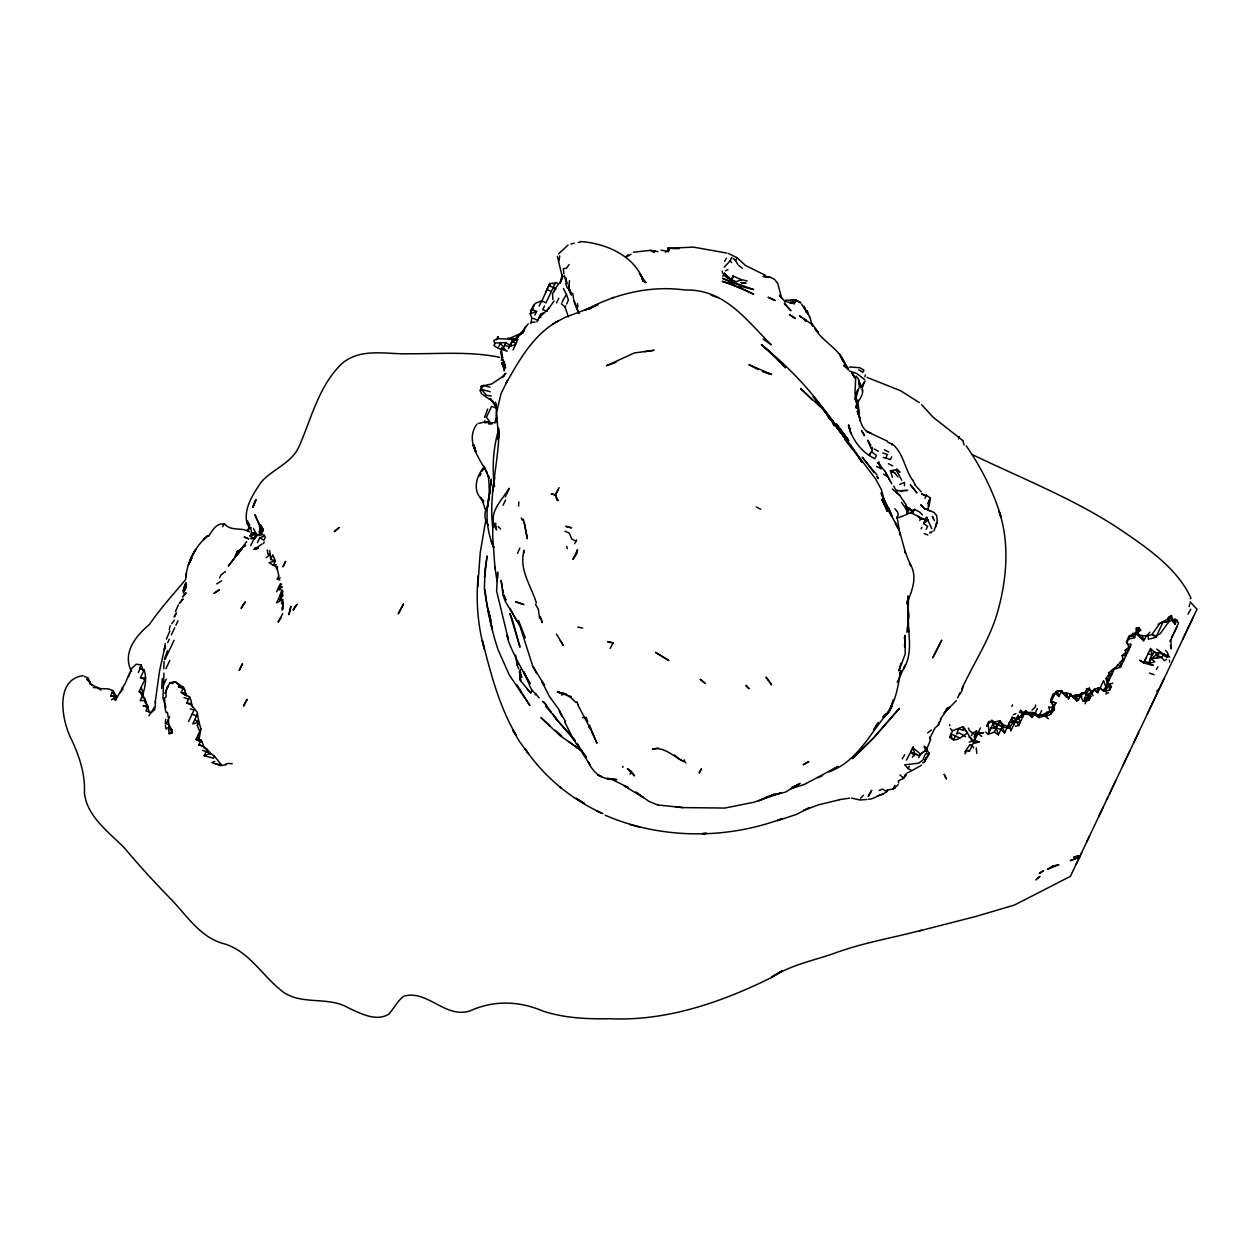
<?xml version="1.0" encoding="UTF-8"?>
<svg xmlns="http://www.w3.org/2000/svg" width="1260" height="1260" viewBox="0 0 1260 1260"><rect width="100%" height="100%" fill="white"/><g stroke="black" fill="none" stroke-linecap="round" stroke-linejoin="round"><path stroke-width="1.5" d="M170.352 726.437L171.864 733.099L169.139 733.714L168.714 729.886L169.958 727.256M520.553 669.58L519.356 672.115L521.735 677.329L519.608 671.58L520.569 680.762L519.971 674.194L520.569 680.762L530.696 692.89L531.956 690.26L529.184 684.92M904.507 646.931L905.105 635.26L905.2 654.05L898.9 670.966L900.869 663.358M491.321 484.816L491.369 479.052L487.62 507.024L488.423 498.598M1122.14 655.547L1126.046 652.444L1125.999 655.609L1122.14 655.547L1123.511 660.87M549.754 283.484L541.296 302.337L541.642 300.809L545.99 302.794L555.062 283.673M855.067 399.861L855.776 393.435M1174.887 624.22L1174.997 619.306L1172.162 620.408L1174.887 624.22L1176.856 620.203L1174.997 619.306L1173.517 622.44L1171.485 615.557L1168.461 617.369L1168.209 622.456L1160.444 633.37L1156.475 636.048L1151.908 634.52L1146.143 636.489L1143.497 641.072M1089.081 698.276L1089.16 694.669L1085.994 698.119L1085.143 697.111L1084.293 698.906M165.895 707.726L162.949 697.788L163.973 673.155M253.543 528.523L256.19 534.13L254.158 538.414L250.031 535.941L251.591 532.649L250.74 527.483L249.275 527.467L246.881 523.183C243.558 508.142 253.181 494.046 261.214 482.092C272.774 468.83 291.58 463.507 299.14 446.292C311.63 417.989 318.953 385.072 342.484 363.085C361.841 347.209 387.97 354.769 410.697 353.761C440.417 353.855 470.327 351.304 499.716 357.305M907.83 604.532L907.846 597.382M163.706 668.713L164.131 661.279M155.468 701.804L155.09 707.852M282.429 596.405L282.476 590.452L282.067 593.177L282.649 591.554L279.736 596.279L282.429 596.405L282.697 594.641L279.704 600.059L282.649 599.555L281.437 603.855M1132.929 633.276L1132.819 635.749L1134.472 637.749L1128.55 639.072L1128.928 636.332L1137.402 631.559L1139.985 637.276L1142.489 639.702L1144.489 638.962M283.154 605.902L283.295 602.91M495.826 523.278L495.637 527.058L494.676 524.05L496.66 529.909C486.25 513.923 501.622 500.929 509.229 488.219L506.803 494.156M504.567 362.014L504.599 365.683M516.994 664.445L515.529 655.011M907.814 625.433L908.523 597.398M974.169 743.353L974.295 741.211L974.169 743.353L979.13 741.888L974.563 740.36M1176.887 627.055L1170.808 639.765L1171.28 648.853L1170.335 645.529M857.808 399.94L857.383 404.696M519.971 674.194L519.75 677.596L520.711 672.399M161.642 688.495L162.32 678.557M498.661 437.755L498.503 427.99L498.188 439.504L498.928 430.133C498.865 462.766 488.486 494.739 492.755 527.404L493.022 519.908L492.676 536.366L495.022 568.465M518.569 506.079L518.868 501.937M909.61 508.174L913.091 512.048L906.98 513.938L906.034 504.74L899.813 495.526L892.316 488.943M1035.578 705.065L1035.436 706.907L1032.019 710.231M528.838 683.156L523.782 671.69L526.885 678.746L524.176 673.407C542.477 705.143 506.646 645.734 507.166 635.197L508.142 638.694L496.598 591.019L497.684 572.135L497.243 577.631M484.753 575.379L484.627 576.985L487.069 555.912L485.005 569.961L484.376 589.286L488.659 614.848L494.235 637.497L497.889 649.262L509.182 674.777L529.877 705.568L522.853 694.307M488.943 500.22L489.652 485.336L489.888 493.936L488.313 475.288L489.053 478.202L483.934 466.31L487.1 472.878C479.493 458.419 464.735 440.591 476.926 424.21M260.71 530.381L260.867 528.554M1034.854 713.759L1029.199 714.514L1025.735 710.624L1024.396 711.979L1024.159 713.963L1029.199 714.514L1031.767 717.365L1032.034 714.326L1030.176 712.451L1026.601 712.53M906.838 632.189L908.98 615.856L907.184 601.036L906.853 603.666C911.704 591.019 918.193 577.08 910.003 563.881L910.697 565.677L904.916 551.234L905.593 553.266L899.829 532.145M949.709 725.713L949.804 724.61M496.393 408.24L496.156 419.092M569.488 280.681L568.811 287.752L570.119 290.887M907.657 627.968L907.798 621.763M165.249 723.87L165.721 719.145M501.181 360.266L502.96 357.305M803.896 308.243L804.101 306.448L806.447 312.338L807.188 310.763M1128.928 636.332L1126.393 641.97L1129.574 648.081L1128.535 644.443L1126.739 642.868L1129.763 636.489L1132.819 635.749L1140.631 630.079L1139.119 627.937L1136.378 628.063L1136.457 633.544L1139.15 636.221M155.122 702.655L159.516 671.17L165.154 645.734M1002.267 726.595L1002.582 724.075L999.983 720.941L997.841 724.784L1002.267 726.595L999.983 720.941M164.257 649.845L165.265 643.561M185.031 584.955L183.96 591.066L186.543 584.703L184.054 590.373M661.027 250.205L665.926 251.008M487.809 503.591L487.951 502.551C485.667 517.403 487.604 533.342 493.668 547.092L491.321 541.186L493.778 547.769M185.771 577.678C187.268 561.377 195.599 546.163 207.9 535.5M185.582 579.033L186.37 573.174M559.078 260.489L559.723 255.859M1053.36 704.749L1050.462 714.373L1047.217 715.806L1040.351 715.333L1052.021 710.971L1052.698 709.663L1054.116 710.057C1056.494 704.671 1044.855 699.552 1055.911 702.891L1050.462 714.373L1054.116 710.057M928.163 509.229L928.651 501.748M1019.529 717.901L1009.528 722.468L1008.882 727.052L1003.196 724.658L998.361 734.848L994.329 732.17L988.029 734.281L985.73 732.076M492.408 492.046L494.77 477.445M969.145 742.108L974.342 740.817L976.658 730.832L972.625 733.241L971.492 735.635M198.796 740.833L200.907 728.642L199.159 722.862L198.324 723.334M557.408 256.347L562.464 277.688L562.291 274.554L560.07 283.405L562.48 276.538C561.881 283.012 554.935 285.988 553.754 292.194M1142.489 639.702L1142.93 637.056L1139.985 637.276M1169.705 657.137L1168.382 655.641L1158.932 653.216L1151.057 658.665L1154.853 661.831L1149.278 663.453L1149.766 658.744L1154.192 652.05L1150.443 648.38M1002.031 727.099L1002.582 724.075M871.621 448.198L872.314 452.324L872.078 447.253M971.255 741.211L971.57 739.478L967.397 733.099C962.498 736.013 951.457 746.109 951.142 733.966L959.742 738.077M484.612 417.469L487.667 409.027M501.685 347.618L501.023 352.973L501.952 357.651L501.433 351.225L501.763 355.666M167.974 685.991L165.926 691.031L166.131 696.906L164.556 698.056L165.06 708.199L166.241 712.75L167.438 712.372L168.304 717.743M515.529 344.72L510.93 345.98L511.828 341.35L516.222 343.271L513.04 349.981M900.097 673.848L901.026 670.619L900.302 673.501L900.412 672.053C897.97 687.314 895.293 704.781 884.599 716.578L890.442 709.474L893.072 699.93M892.001 705.253L889.513 710.923L892.348 703.521L887.953 713.239L892.19 705.253L890.946 707.805M907.609 628.173L908.554 623.542M184.858 588.042L185.425 585.254L183.109 591.003L185.425 585.254M859.257 386.348L859.068 380.205L856.264 376.126M926.399 749.905L930.542 739.888L930.085 737.777L934.841 728.233L938.417 724.988L939.047 721.996M496.377 407.484L495.322 402.082L496.692 408.681L494.865 403.767L496.267 407.232L490.156 398.459L493.416 401.956L481.651 393.844L480.249 390.742L481.241 386.253L483.478 385.418L490.077 387.245M569.032 285.421L568.811 287.752L571.19 293.249M897.214 518.632L898.207 514.143L897.482 511.906M935.786 526.932L936.81 522.475L933.943 531.011M963.018 686.416L961.978 690.874L959.427 694.622M1189.141 606.564L1189.786 603.808M936.196 525.231L937.251 520.789L936.637 515.545L934.164 512.505L929.754 510.615M169.265 629.465L170.179 625.732M185.645 583.396L184.795 586.861L185.645 583.963M485.73 520.396L480.233 552.541L477.776 586.404L478.217 575.757C475.808 600.311 477.666 625.291 484.36 649.058L482.375 640.6C490.534 672.903 499.055 706.12 516.065 734.974L512.773 730.091L519.262 741.258L528.428 753.59L525.262 749.101C544.477 777.231 571.898 799.738 602.91 813.645M1093.05 695.772L1089.364 688.196L1086.577 688.921L1085.38 692.622L1081.553 693.362L1081.663 698.371L1083.159 701.284L1088.892 700.355L1089.931 696.197L1088.955 693.835M164.43 659.169L167.486 650.711M1085.159 703.82L1085.852 701.206L1083.442 700.686L1090.861 696.229L1088.892 700.355M498.519 429.975C493.227 448.308 491.825 467.775 494.581 486.675M1048.383 718.767L1044.43 715.9L1039.594 714.924L1038.854 717.664L1044.43 715.9L1045.548 713.554L1047.217 715.806M128.599 676.746L131.78 668.351L136.253 664.193L141.199 664.933L142.963 670.099M928.966 506.551L930.431 497.999L926.399 495.322M879.181 790.524L882.598 789.028L886.599 791.768L887.528 789.799L886.599 791.768L882.85 794.162L876.976 796.32M246.881 523.183L247.527 521.01L249.779 525.278M1065.976 692.827L1070.716 693.992L1069.236 697.126L1066.606 697.347L1067.346 694.906L1065.976 692.827L1062.29 693.142M722.846 276.271L724.311 273.2L731.682 279.988L732.973 275.798L731.776 279.799L736.187 281.689L741.526 279.72L747.133 280.948M864.328 381.843L862.045 389.009M254.819 538.555L255.339 536.917M254.898 500.992L252.819 507.497L256.111 499.669L253.402 505.701M859.257 413.422L858.233 404.176M964.971 753.827L966.751 750.897L969.538 750.928L971.933 745.904L971.255 745.022L969.728 744.928L964.798 751.858M922.698 762.82L924.556 761.796L925.99 757.528M263.56 543.596L264.127 541.973M1079.395 857.399L1079.757 856.611M166.383 639.135L169.927 630.929M1149.278 663.453L1151.057 658.665L1161.657 657.531L1163.736 654.271L1156.806 649.12M1151.057 658.665L1148.458 664.146L1153.262 665.201L1143.686 663.028L1139.701 660.24L1143.938 662.492L1146.096 657.941M525.168 327.978L528.239 323.741M864.832 376.645L865.447 375.023M138.38 672.635L139.97 668.446L144.144 669.91C147.373 680.053 144.506 691.378 140.175 700.654L145.561 700.466L149.153 711.884M517.718 339.302L516.222 343.271L511.922 341.161L517.718 339.302L514.301 339.57M1163.736 654.271C1168.839 660.933 1169.721 653.656 1165.468 650.38M974.405 736.612L976.658 730.832M175.502 611.462L178.369 604.832M281.075 617.857L278.066 622.156L282.712 613.683M186.071 582.514L183.755 588.262L185.488 584.136M555.518 495.133L551.281 493.952L555.203 494.692L558.274 500.503L557.077 500.425L555.518 495.133L559.109 487.604M258.962 532.192L259.607 530.602M1013.024 726.28L1010.788 730.957L1009.906 727.65C1012.347 720.531 1021.088 718.657 1024.396 711.979M129.843 672.383L125.039 683.802C124.22 684.196 111.289 709.317 115.967 695.819L112.235 692.527M1190.259 598.752L1190.952 598.027C1176.871 567.362 1145.308 546.541 1117.683 527.814C1071.976 497.952 1020.773 477.997 971.806 454.34M189.851 560.716L191.599 556.589M533.815 304.889L530.46 311.299L533.216 307.393M276.145 564.685L273.231 565.252L269.105 562.763L275.373 560.747L270.68 559.471L272.68 554.872L275.373 560.747L273.231 565.252L277.657 567.095M517.513 553.376L519.86 548.037M574.623 543.721L576.702 539.847M483.478 385.418L480.249 390.742M1080.056 696.654L1075.426 695.252L1080.056 696.654L1081.553 693.362L1086.278 691.898M546.241 311L538.855 317.866M938.417 724.988L941 719.365M1190.731 609.194L1188.07 614.203M276.586 591.79L280.429 583.632M1107.209 798.73L1107.886 797.249M482.596 470.09L483.84 467.413C475.997 476.39 472.075 491.715 482.848 500.188M496.629 339.869L498.015 336.955M219.571 577.946L220.894 575.127L225.414 571.536M503.071 505.26L505.559 499.952M961.726 689.141C973.822 662.602 990.769 638.08 998.267 609.525C1006.819 578.041 1009.701 542.367 998.959 510.898L1001.101 517.387C993.589 491.809 981.367 467.728 966.215 445.851M1174.414 620.55L1174.997 619.306M1129.669 751.306L1122.723 765.954M279.815 580.01L277.294 579.033L278.618 576.261M1100.531 687.031L1103.539 680.668L1105.87 686.905L1103.776 689.771M1081.663 852.611L1080.608 854.831M1086.718 841.916L1089.601 835.837M1109.477 793.894L1112.438 787.642M1133.575 743.053L1138.646 732.344M1182.841 639.103L1186.715 630.929M1193.267 617.101L1186.983 630.362M93.319 687.535L98.532 687.881L89.775 683.991L90.137 683.235L92.516 685.597M111.51 699.82L115.573 696.654L110.644 695.866L113.101 690.669L108.644 688.921L98.217 688.527M141.199 664.933L139.561 668.399L144.002 670.21M144.869 679.549L140.459 677.675L144.144 669.91M154.948 709.427L151.231 712.624L145.908 710.908L148.066 706.372L144.805 702.04L145.073 698.654L139.214 691.488L145.609 678.022L140.459 677.675M171.344 634.883L174.73 627.732M175.928 625.228L177.991 620.865M222.611 526.712L223.776 524.255M167.659 642.663L169.297 639.182M165.154 659.106L174.069 640.301M165.879 668.761L169.864 660.366M166.241 679.187L163.957 683.991M164.855 693.299L166.824 689.141M167.422 687.881L169.769 682.936L173.754 681.88L175.565 681.896L179.235 685.33M173.754 681.88L175.565 681.896M248.708 538.745L244.172 536.965L248.598 538.965M168.21 719.775L166.257 723.886L169.344 724.815M169.706 716.609L168.43 719.303L168.761 724.799L172.557 732.942M257.45 542.65L259.355 538.619M261.293 531.815L261.293 529.909L258.899 535.626L261.261 534.602L262.379 532.255L254.898 514.741L260.111 525.94M199.726 731.556L197.3 725.492L198.922 722.059L197.048 711.979L191.173 704.86L186.732 703.064L189.614 696.969L181.22 692.323L183.55 687.409L175.455 682.117M265.419 537.012L263.907 540.209L259.765 537.768L264.568 536.004M191.173 704.86L191.394 701.3L189.614 696.969M188.606 721.444L194.008 710.073L190.291 708.766M197.552 713.759L192.764 723.886L198.859 722.201L194.717 719.759L198.859 722.201M202.482 750.33L210.625 753.275L207.16 749.401L204.277 748.141L202.183 742.187L195.977 739.462L200.812 729.241M204.136 755.795L210.625 753.275L214.499 756.284L213.601 758.173L204.136 755.795L207.16 749.401L203.38 746.203L198.718 744.849L200.986 740.045L195.977 739.462M203.38 746.203L198.718 744.849M277.625 600.705L276.649 602.784L282.649 599.555M278.098 599.713L282.019 590.105L277.625 589.538L281.579 586.562M494.802 343.728L493.826 340.515L497.196 338.672L498.204 336.546M498.724 346.657L500.252 343.413L503.716 347.272M504.236 349.24L503.26 348.248L505.922 342.625L510.93 345.98M508.426 348.516L511.828 341.35M512.726 339.46L507.638 339.003M530.838 323.615L531.862 318.055L530.177 313.803L535.122 303.392L541.642 300.809L539.138 306.101M534.87 315.079L536.587 311.472L532.208 309.535M545.486 292.698L549.911 283.342M539.28 316.969L540.697 313.976L543.895 312.716M544.43 306.101L542.745 309.661L547.202 311.425M495.259 421.06L496.865 417.643M548.777 308.101L546.478 310.889M556.526 302.935L558.763 298.226M479.776 476.075L481.052 473.366M482.139 471.098L484.312 466.483M562.07 302.432L563.236 299.959M568.37 316.827L565.11 307.204L565.708 305.928M566.606 304.022L568.433 300.163L566.527 294.462L563.409 299.502M517.261 665.343L517.939 663.926M529.625 684.007L526.774 678.116L530.177 683.723L527.751 679.77M724.248 267.12L730.17 260.82L731.776 257.434M737.714 264.348L735.541 260.662L736.974 257.639L728.107 253.355M535.043 694.922L535.626 693.693L531.956 690.26M731.682 279.988L733.462 276.224L741.526 279.72M785.043 301.581L781.562 297.754L777.735 283.453L774.443 279.232L770.096 277.231L763.261 276.428L770.096 277.231M785.736 300.116L796.21 300.368L800.604 303.046M622.582 767.403L623.038 766.427M629.953 774.207L631.102 771.766M863.179 371.527L863.635 370.582M684.448 759.874L683.644 761.56L679.455 759.213M865.116 380.977L861.462 386.379M883.213 457.49L885.796 457.994L887.434 454.545L882.866 453.002M891.907 445.111L892.379 444.103L887.906 442.355M884.898 471.083L891.797 483.73M906.98 513.938L909.452 508.709L905.562 505.733M914.492 509.26L912.508 513.434L910.854 512.883L912.004 510.568L914.413 509.449L918.713 511.544M924.997 498.283L926.383 495.353M919.753 520.538L920.493 518.978L917.91 516.222L912.508 513.434L912.004 510.568M927.769 503.622L930.431 497.999L928.856 501.275M921.832 527.326L921.123 528.806M926.194 529.294L927.644 526.255L923.596 523.593L926.62 517.246L931.77 528.712M924.178 533.563L927.832 534.965M929.691 533.122L930.226 531.972M887.119 791.233L888.064 789.784L893.135 789.154L894.931 785.358M905.593 774.049L903.42 778.412L898.286 780.932L898.632 782.995M906.885 773.215L911.941 770.663L908.177 768.584L909.216 766.411M912.287 757.134L914.981 754.252L912.949 747.826L906.381 760.095M956.277 700.639L943.787 713.554L949.662 706.734M957.663 697.725L960.025 692.748M955.584 735.651L953.521 740.014L949.489 737.32L952.591 730.784L962.923 726.626L966.656 732.202M957.017 732.627L958.75 728.989L963.443 730.249L964.372 728.296L967.554 732.769M972.216 745.306L980.485 727.839M988.643 721.822L986.501 726.343L991.856 720.137L997.558 724.736L999.778 720.688L993.667 722.389L988.832 721.397M988.029 734.281L993.384 722.988L997.558 724.736L994.313 728.154L991.069 727.886L989.163 731.887L987.934 723.319M994.329 732.17L999.778 720.688M1011.827 706.451L1012.567 704.875M998.361 734.848L996.298 728.028L1000.928 729.445L1004.567 732.958L1006.913 727.996L1009.906 727.65L1009.669 725.539L1007.134 727.508L1009.906 727.65M1007.307 727.162L1009.528 722.468M1009.638 722.248L1012.032 717.208L1016.536 719.019L1018.3 715.144L1016.489 718.956L1012.032 717.208L1012.536 721.948L1009.638 722.248L1008.882 727.052L1009.669 725.539M1019.513 712.593L1020.568 710.341L1024.396 713.475M1015.276 726.295L1018.694 725.492L1025.735 710.624M1041.595 710.703L1038.508 717.239L1034.507 714.499L1037.311 708.577M1055.943 691.63L1050.903 702.261L1050.698 699.694L1053.139 694.008L1055.203 693.189L1058.936 696.496L1061.739 690.59L1057.313 691.047L1055.943 691.63L1058.936 696.496L1057.313 691.047L1061.408 691.267L1066.606 697.347M1069.236 697.126L1068.275 699.142L1070.906 694.433L1076.701 700.97L1078.339 700.261L1081.883 692.795M1070.716 693.992L1070.275 694.937L1074.071 698.119L1075.536 695L1078.339 700.261M1089.364 688.196L1085.805 695.394M1102.925 690.559L1100.153 687.787L1094.153 689.283L1091.822 694.213L1090.483 691.992L1093.885 689.85L1097.869 692.622L1100.122 687.865L1103.744 691.394L1109.698 690.008L1111.162 686.936L1110.06 683.897L1107.319 683.865L1106.075 678.352L1108.753 674.683L1108.737 672.777L1114.785 668.099M1105.87 686.905L1114.375 668.966L1122.912 659.452M1117.305 665.044L1120.833 666.524L1131.133 644.805L1130.047 643.702M1134.472 637.749L1139.119 627.937M1143.938 662.492L1150.238 649.215L1152.695 655.2L1148.112 653.672M1149.797 638.946L1155.861 637.34L1163.311 621.605L1168.209 622.456L1171.485 615.557M1156.538 658.271L1159.672 651.64M1156.554 669.406L1157.83 666.745M1163.941 653.83L1163.342 655.121L1167.658 657.184L1163.941 653.83L1167.611 657.295M1171.532 637.812L1173.044 634.615M1173.91 632.788L1178.494 623.117L1176.856 620.203M1156.837 691.189L1157.609 689.881M1147.419 713.869L1149.435 709.585M1149.923 708.545L1163.846 679.172M858.816 388.033L855.95 398.034L860.312 421.265L858.973 415.107C860.486 422.384 862.753 431.235 871.022 433.251L866.722 431.455L887.575 441.268M891.686 456.781L890.347 459.569L885.796 457.994M1098.688 816.685L1103.24 807.093M1112.785 786.933L1115.525 781.137M536.965 321.867L538.193 319.284M488.029 505.402C483.903 511.497 483.856 519.514 488.408 525.404M918.666 757.669L920.225 754.394L924.588 751.165L927.265 750.677L929.376 753.433L924.556 761.796M1079.474 857.225L1079.836 856.453L1076.182 864.155M183.298 593.066L185.976 587.491L184.007 591.507M174.683 616.644L176.526 612.832L173.974 616.849M250.724 545.659L254.079 538.65L252.929 538.902M806.447 312.338L804.006 306.322M914.35 755.575L910.618 751.968L913.358 746.534M668.288 248.236L669.328 249.779L668.241 251.858L667.674 248.314L693.425 247.118L726.579 253.024M171.25 730.926L171.864 729.76M505.323 497.007L506.142 495.495M871.526 451.206L869.369 455.128L870.707 452.718M856.501 392.143L857.95 389.529M1109.509 684.274L1106.138 689.283M897.293 682.369L905.2 665.075L903.64 668.887C912.082 655.09 909.2 638.631 908.192 623.432L908.476 632.236L907.814 595.87M555.203 494.692L558.196 489.478M724.642 261.308L726.406 258.237M610.076 648.428L613.258 642.915L607.84 641.812L613.258 642.915M902.255 758.851L904.696 754.708M154.429 707.285L148.885 715.822M1169.8 641.434L1170.808 639.765M873.526 729.792L876.928 724.311M925.218 759.622L929.376 753.433L925.344 754.078L922.808 760.079L918.65 763.198L904.664 764.836L908.177 768.584M946.008 711.144L940.322 719.24M876.425 725.351L878.346 722.389M208.561 536.319C212.2 530.806 216.925 521.719 224.926 524.412C231.635 531.641 241.794 526.869 249.511 531.846M555.046 289.768L552.541 293.517L552.841 299.549M171.801 623.81L174.321 620.062M931.172 532.744L932.132 531.31M548.194 309.346L554.038 300.998M525.766 326.371L520.915 333.837L516.71 337.664L518.506 336.625L512.615 339.68L508.111 338.011M197.3 725.492L199.159 722.862M569.095 264.505L566.449 268.191L563.346 268.616L563.897 273.829M256.284 535.469L257.308 534.051M504.803 373.842L502.11 377.512L504.362 375.527L491.62 383.985L481.241 386.253M279.704 600.059L281.516 597.618M185.566 579.679C173.25 594.389 160.335 608.533 149.483 624.393C135.859 635.875 121.889 652.869 131.528 671.47M888.961 711.9L884.489 716.751L888.142 712.435C869.652 733.572 857.556 761.591 829.017 771.75L838.152 766.379L804.305 784.492L791.343 788.587M945.788 710.041L947.693 707.569M254.284 539.123L256.52 536.319M906.35 774.869L903.64 778.192L899.892 774.9M1146.947 635.717L1149.86 632.142M242.345 548.32L237.1 551.675L242.345 548.32L228.265 566.149L246.677 541.627M257.355 535.232L254.331 537.973M893.135 789.154L898.159 784.665M504.819 374.582L505.969 373.243M885.827 713.711L882.661 717.05M558.574 253.874L568.055 245.07M495.022 422.887L496.204 421.549M249.275 527.467L247.118 530.901L250.74 527.483M860.627 798.194L863.383 795.312M119.605 693.016L121.842 690.779M281.736 584.01L278.948 586.75L282.35 587.207L277.893 588.956M1054.084 705.143L1051.423 707.632L1048.729 706.844L1050.005 711.9L1047.328 713.932M516.71 337.664L524.68 329.648L520.412 334.404L523.908 331.191L519.734 334.672L522.711 332.514L509.103 338.609M1031.767 717.365L1034.145 715.255M258.946 534.492L260.348 533.263M262.159 543.91L254.095 549.439L258.174 547.895L254.441 549.25L257.355 548.541L254.331 549.077M266.254 557.629L270.097 554.369L269.656 550.447M626.33 256.284L628.173 254.74M1085.38 692.622L1086.073 695.142L1089.38 693.945L1090.483 691.992M1035.673 879.984L1039.972 876.425L1037.626 878.362M1125.259 650.176L1129.117 647.057L1128.44 650.475L1125.259 650.176L1126.251 655.09L1126.046 652.444M169.675 726.264L166.036 729.193L165.454 725.602M928.1 519.908L923.848 523.01L925.549 521.75L926.683 517.34L924.115 522.963L925.549 521.75L925.297 520.018L917.91 516.222M927.612 732.91L931.392 730.012M245.023 545.69L242.786 547.375L245.59 545.312M552.51 324.182L557.66 321.268C533.311 334.814 519.136 360.25 505.89 383.717L507.544 380.378L500.913 393.986L496.613 412.477L498.33 435.96M169.139 733.714L172.21 731.524M221.65 580.813L216.72 583.9M920.336 754.141L924.588 751.165M921.454 765.277L912.712 770.222M1158.16 624.283L1167.988 619.038M555.833 322.292L564.811 317.473L591.097 307.645L584.971 310.228C615.4 293.706 650.554 285.185 685.172 290.036C724.784 288.871 746.361 320.26 771.262 344.752L763.15 339.113M1166.697 659.216L1164.366 660.712L1161.657 657.531L1156.003 654.853M589.428 309.141L595.287 305.518M625.716 257.339L631.102 254.221M665.359 252.205L669.328 249.779M496.881 421.139L494.471 422.588L489.069 422.935M794.966 786.24L800.084 783.326L785.452 792.13L771.608 795.28L780.79 793.044L753.653 802.305L724.846 808.054L683.014 807.597L657.767 804.982M552.856 283.973L555.66 282.413L558.511 283.846M1108.501 692.543L1105.996 693.913L1106.406 691.031L1104.658 689.488L1109.115 685.487L1108.737 683.424M166.651 687.267L168.068 686.527M794.682 786.476L798.982 784.224L791.973 787.327L796.603 785.578M817.882 777.83L822.686 775.341M1072.575 696.512L1075.536 695L1076.701 700.97M1163.311 621.605L1160.003 623.259L1151.908 634.52L1155.861 637.34M974.09 737.1L976.705 735.824M725.429 270.821L727.933 269.608M549.423 284.398L552.573 282.933M1148.427 634.52L1146.096 635.591L1148.096 636.52L1148.49 639.497M1078.292 857.099L1070.417 860.69L1077.883 857.839M760.788 799.911L768.458 796.446L758.41 800.966M899.782 484.407L904.444 482.391L904.459 485.714M1013.182 714.766L1015.875 713.633M769.608 796.147L774.254 794.178L767.497 797.06M593.728 306.7L597.996 304.92M277.294 579.033L280.24 577.804M616.03 362.36L606.548 365.699L634.268 352.973L654.16 350.248L644.695 351.713M906.633 514.584L898.805 517.592M1126.393 641.97L1127.353 641.592M1089.9 698.276L1086.561 699.599L1085.143 697.111M611.777 298.195L613.793 297.407M910.854 512.883L913.091 512.048L909.452 508.709L907.106 512.269L908.381 507.922L906.901 510.269L901.53 502.409M214.83 761.434L211.869 762.536L220.657 765.639L226.391 764.726M530.177 313.803L536.587 311.472M225.351 764.221L226.879 763.686M956.403 733.934L959.332 732.926L965.664 736.738M519.529 334.12L523.136 332.986M83.113 675.675C55.471 679.423 61.457 717.57 70.009 736.423C78.529 753.858 85.334 772.884 84.404 792.556C86.657 816.338 108.644 831.962 124.378 847.885C139.183 865.683 154.901 882.646 171.029 899.246C186.701 915.406 199.568 936.448 222.406 943.315C247.291 949.693 260.631 973.24 279.2 988.769C298.573 1006.976 326.891 995.101 348.611 1008C360.517 1013.402 376.141 1022.002 388.741 1014.158C393.892 1008.457 397.373 1001.259 403.42 996.361C426.951 988.88 445.552 1019.198 470.153 1010.851C493.778 1000.062 519.23 1000.881 543.028 1011.119C564.653 1018.19 587.538 1019.151 610.108 1018.742C667.249 1021.34 722.578 1001.873 773.057 976.768C792.241 964.073 815.582 960.309 836.892 952.371C864.517 942.496 893.419 937.661 921.674 930.211M1075.426 695.252L1085.128 693.362L1081.553 693.362M652.113 251.527L654.932 250.661M919.517 930.872L976.169 916.367L1014.552 904.995L1070.401 876.361L1197 609.226L1190.117 601.839M256.19 534.13L250.031 535.941L255.575 532.822L251.591 532.649M1110.06 683.897L1112.737 683.109M561.487 695.016L566.071 693.74M1120.471 667.264L1112.407 669.564L1112.029 673.911L1108.737 672.777L1111.446 675.139L1108.753 674.683L1109.351 679.581L1106.075 678.352L1108.942 680.431L1106.753 680.573L1108.091 682.243M1078.843 855.76L1073.63 857.194L1078.765 855.871M570.938 244.015L574.245 243.18M868.597 799.187C874.109 799.234 877.795 795.013 882.85 794.162M484.832 420.683L485.005 422.604L489.731 421.517L486.391 417.391L491.605 406.397L496.188 407.878M658.303 747.952L652.365 749.29C664.54 745.904 674.226 757.638 684.322 761.56M877.417 462.814L878.299 462.625L880.472 467.318M838.971 799.864L818.354 804.888L803.565 810.448L809.849 807.487L796.367 814.433L777.514 820.669L782.507 818.512C726.169 839.664 660.681 839.286 605.209 815.236M893.419 788.571L895.167 788.193M508.599 339.523L513.119 338.656M1064.763 695.378L1067.346 694.906M540.871 317.378L538.918 317.74L537.721 320.276L533.295 318.402M478.39 423.423L481.918 422.777M633.465 252.252L650.333 250.346L653.011 250.787L654.444 252.378L650.333 250.346M896.836 468.862L900.002 472.279L896.096 469.807L890.379 470.704L894.663 472.815L897.986 476.989M977.886 733.351L983.509 732.659L977.886 733.351L981.745 736.375M111.904 690.858L113.101 690.669L115.967 695.819L110.644 695.866M790.808 302.479L789.894 302.542L795.422 302.053L789.768 302.62L794.635 303.707L785.122 301.408M1123.369 661.169L1120.423 661.579L1120.833 666.524M497.196 338.672L506.583 338.971M1100.122 687.865L1097.728 688.102L1097.869 692.622L1094.153 689.283M867.038 799.501L859.761 799.958L851.634 798.084M578.151 242.487L579.962 242.33M973.586 742.392L979.13 741.888M531.437 322.339L535.122 322.024M1046.477 712.136L1050.005 711.9M580.324 241.558C604.406 242.991 633.181 254.882 642.694 279.074L639.45 273.341L645.703 282.492L643.12 280.87M485.005 422.604L488.628 422.431M849.681 798.178L839.003 799.675M677.25 248.63L679.03 248.598M488.581 423.974L492.14 423.911M667.674 248.314L676.352 248.63M849.445 366.991L859.698 367.715L863.872 370.125M1143.686 663.028L1145.844 663.059M1137.67 634.725L1145.828 636.158M582.592 717.601L585.49 717.664M482.926 422.116L484.187 422.163M900.994 491.069L901.892 491.116M1024.159 713.963L1029.231 714.262L1025.089 712.01M227.698 763.434L232.234 763.702M1030.176 712.451L1035.342 712.719L1038.508 717.239M114.172 699.599L116.566 699.757M675.832 807.03L683.014 807.597M1034.507 714.499L1039.594 714.924M1020.521 716.987L1022.632 717.176L1023.073 713.255L1019.041 718.184L1019.954 722.831L1015.434 721.192L1013.512 725.256L1015.702 720.468L1018.694 725.492M216.09 764.095L221.177 764.568L214.499 756.284M920.493 518.978L924.556 519.388M505.922 342.625L495.148 343.003L493.952 345.508L497.983 348.201L507.166 351.178L503.26 348.248M741.022 282.665L746.062 283.248L741.101 282.492M1163.578 621.904L1168.209 622.456M186.732 703.064L191.74 703.663L192.496 706.765M910.618 751.968L917.233 754.535M148.066 706.372L143.105 705.647L147.625 707.301M261.261 534.602L264.537 535.138M491.195 396.065L486.297 395.231L481.651 389.513L490.345 391.734M255.04 547.722L258.253 548.399M169.769 682.936L172.982 683.597M577.804 627.039L582.687 628.094M562.354 693.189L557.172 692.008L571.331 696.622M653.515 250.661L657.941 251.685M1055.911 702.891L1051.139 701.773L1053.927 707.065M921.611 494.235L926.147 495.322M1086.577 688.921L1089.758 690.417M629.685 824.497L639.718 827.174M1158.885 653.31L1154.192 652.05L1156.995 653.562M1149.482 673.155L1154.065 674.667M849.35 370.912L856.91 373.59L864.675 379.575M914.981 754.252L919.642 755.575L920.414 753.952L912.949 747.826M897.041 490.187L901.688 491.542M84.388 676.431L87.664 677.896L89.586 682.274M866.975 377.37L900.49 390.679L919.28 402.554M762.442 371.637L771.703 374.472L748.897 364.675L753.181 366.959M184.007 697.63L188.622 699.064M504.661 345.287L509.26 346.768M997.841 724.784L1006.913 727.996M657.972 805.061L649.073 801.439L635.733 792.099L643.466 797.611L624.314 785.972L628.267 787.547L611.667 779.263L616.802 779.578L606.832 778.459L611.872 778.806C600.705 779.751 592.405 771.215 588.136 761.796L589.979 764.663L572.89 738.486L564.685 721.822M739.337 285.973L753.637 289.579L722.342 278.287L734.375 283.925M1144.836 661.342L1149.073 662.839M548.903 285.469L556.101 288.934M765.639 275.436L745.573 265.529L736.974 257.639M729.225 281.531L741.731 286.067M717.98 297.722L711.112 295.171M968.231 750.424L969.538 750.928M887.922 476.784L883.465 474.106M596.61 811.015L601.335 812.983M169.344 728.579L172.289 729.808M796.21 300.368L800.62 302.258M192.119 714.042L196.513 715.963M564.937 531.216L569.331 533.153L571.819 539.138L576.166 541.06M562.212 693.52L557.818 691.582L562.117 693.709M969.728 744.928L971.933 745.904M881.386 468.83L876.519 466.405M894.663 472.815L890.332 470.799L892.474 477.445M547.029 289.438L551.345 291.532M925.391 508.646L929.675 510.757L925.439 508.52M888.394 463.696L892.678 465.838M642.931 280.901L645.781 282.334L643.151 280.822M884.394 449.757L888.662 451.962M723.476 274.948L731.509 280.35M139.214 691.488L143.451 693.756L141.12 687.472M754.819 367.857L758.079 369.652M874.172 448.969L878.378 451.269M756.284 506.898L760.678 509.355M858.674 369.857L862.864 372.204M574.497 745.857L579.616 749.259M580.057 749.653L559.865 735.494L540.918 717.538L549.707 725.791M223.965 523.829L224.926 524.412M974.342 740.817L968.924 737.068M206.215 751.401L210.294 753.952M562.669 692.527L570.859 697.615L575.993 702.529M582.073 750.818L576.198 747.101L582.215 751.023M1170.398 617.841L1173.139 619.589L1168.492 621.873L1168.461 617.369M1111.162 686.936L1109.115 685.487L1109.698 690.008M802.1 317.709L799.486 315.85L811.487 324.056M975.24 735.115L969.35 730.422L968.341 728.044M872.487 452.529L876.409 455.427L874.865 458.687C861.431 452.135 852.547 440.149 848.468 425.833L850.295 430.621L848.547 424.841L850.736 433.283M738.596 265.403L742.439 268.317M569.016 741.683L576.592 747.448M115.652 696.481L116.834 697.394M185.094 695.331L181.22 692.323L185.897 693.646L186.48 695.914L183.55 687.409L178.463 686.968L183.078 688.385L185.346 690.433M892.395 444.071C903.404 453.002 904.649 468.688 912.461 480.013M806.148 320.45L803.628 318.433L806.164 320.386M770.411 352.233L761.308 344.767C785.831 364.25 807.739 387.009 826.198 412.319L813.236 396.553L841.318 432.558L826.355 412.115M90.232 682.069L86.735 679.219L90.311 682.857L87.838 677.88M921.958 493.51L924.509 495.605M555.345 730.343L561.598 735.903M542.509 701.521L546.304 704.702M746.219 685.33L749.101 688.732L745.936 685.897M674.462 754.882L679.25 759.055M845.46 366.991L843.664 365.4L848.5 369.826M767.56 349.87L762.111 345.019L778.176 360.36M896.175 491.998L899.892 495.353M950.292 728.642L952.591 730.784M98.532 687.881L100.973 690.181M561.44 303.755L565.11 307.204M733.21 258.426L735.541 260.662M498.204 526.633L500.614 528.98M878.125 462.987L884.835 471.209M812.086 399.782L800.588 388.552L822.796 409.075L831.033 419.942L826.796 414.052L829.6 418.194M919.642 512.096L922.43 514.899M962.75 440.543L933.203 417.312L921.627 404.744M559.062 709.679L549.313 696.323L541.611 681.062L544.635 685.456L532.76 666.193L519.971 626.078L505.244 601.288L503.023 595.192L501.118 580.403L502.236 587.05L501.701 584.325M574.733 740.502L554.101 716.31M848.484 368.991L844.468 364.801L848.358 368.991L842.436 359.384L845.649 365.132C840.136 348.863 823.158 342.61 814.763 328.325L818.212 332.231L811.755 323.474M483.808 501.102L480.091 497.227L483.415 502.394L482.423 500.22L485.163 509.418M527.184 689.125L530.728 692.842M779.83 361.966L777.971 359.982L783.988 366.487M921.154 491.794L915.28 485.242M816.055 400.617L833.411 421.627M552.431 714.152L555.928 717.964M572.15 736.706L555.581 718.688M552.605 713.774L554.447 715.822M783.137 365.274L785.437 367.873M545.548 706.293L551.518 713.034M549.297 284.666L550.069 285.548M573.442 738.108L575.159 740.722M803.423 318.638L805.723 321.268M845.303 364.864L846.941 366.739M784.366 303.88L790.965 310.748L784.381 302.983M894.883 508.772L897.403 511.78M806.479 312.26L808.432 314.606M730.17 260.82L731.682 262.647M874.093 471.508L877.054 475.067M855.209 377.165L851.855 373.086L854.831 377.953L852.043 373.023M535.626 693.677L539.107 697.914M844.798 439.535L847.051 442.307M828.34 417.186L830.34 419.643M475.477 448.513L473.114 445.552M897.356 527.168L895.34 523.168L899.199 530.35M874.031 471.634L862.297 457.207L873.983 472.453M826.796 414.052L851.24 445.883L861.824 461.774M847.807 439.362L848.783 440.622L836.309 423.895L847.807 439.362L842.467 432.212M684.085 760.599L685.913 762.962M827.725 415.39L875.763 479.162L881.386 489.62L887.056 511.261M836.435 426.872L848.232 442.291L837.49 428.242M852.689 449.3L858.217 456.514M847.35 442.685L852.579 449.615M551.518 712.546L544.005 702.135M582.829 752.582L586.435 757.481L576.954 743.573M565.457 721.444L559.267 710.892M781.468 297.927L779.499 295.202L781.436 298.006M517.025 621.133L510.048 608.438M263.057 531.421L259.355 526.129L260.001 527.31M859.115 457.837L861.793 461.79M832.466 422.809L834.592 425.959M577.93 705.049L589.097 726.232M588.766 726.941L591.853 731.587M801.565 304.101L803.581 307.188M263.419 530.035L260.521 524.979L262.946 529.31M832.309 422.368L834.12 425.155M1089.38 693.945L1090.861 696.229M1061.739 690.59L1064.07 694.244M516.679 684.574L519.797 689.472M560.275 640.553L563.204 645.246L556.432 634.016M857.934 455.789L862.013 462.341L858.328 456.419M893.718 486.029L897.718 493.384M877.023 476.516L878.189 478.438L877.133 476.627M724.311 273.2L727.288 278.082M519.293 688.952L521.908 693.346L519.293 688.511M896.584 524.695L881.921 499.622L885.859 508.032M577.08 743.353L578.812 746.408M200.986 740.045L202.183 742.187M890.347 481.493L885.796 472.878M901.75 480.233L896.096 469.807M880.945 492.991L892.316 516.679L881.606 494.503M532.76 666.193L536.713 673.501M505.528 599.351L505.937 600.138L504.126 594.956M934.479 520.616L932.321 516.364L933.203 518.128M912.586 479.729L915.327 485.131M591.68 731.95L596.957 743.195L592.042 731.209M858.469 381.26L861.226 386.836M578.734 313.63L573.773 300.573M563.393 288.461L566.087 293.958M962.876 440.732L964.136 445.016M504.394 368.219L501.748 362.754L504.394 368.219L503.905 362.691L505.591 367.51M972.405 745.558L973.586 748.015M858.847 381.386L860.8 385.513M882.346 498.976L887.087 510.867M475.571 451.395L474.043 446.765M568.197 288.272L571.126 294.635M571.347 294.934L568.291 287.406M473.476 445.347L475.619 451.3L473.413 444.78M535.5 604.233L538.429 609.509L539.563 618.298M521.356 517.955L522.38 520.348M518.522 620.456L525.341 637.844M276.003 567.047L276.791 568.922M809.755 316.543L812.448 326.403M578.938 313.33L573.615 299.644M517.277 665.327L518.805 669.107M589.585 725.209L591.428 729.713M898.018 527.121L899.262 530.224L897.041 516.647M576.875 701.694L578.072 704.765M929.502 737.21L930.542 739.888M586.073 717.255L587.743 721.665M861.115 387.072L858.895 380.567L860.249 387.875M503.323 362.25L504.976 366.975M807.345 311.031L809.392 316.953M1002.33 726.484L1004.567 732.958M565.74 283.5L567.236 287.941M870.865 445.347L867.746 440.181L871.022 448.245M878.724 461.758L879.795 465.003M1020.568 710.341L1022.522 716.783M566.953 284.161L564.228 275.719L564.763 277.389M122.252 687.424L122.96 689.661M540.383 616.691L542.194 622.597L541.217 619.085M474.689 448.119L475.619 451.3L473.666 444.685L475.004 450.277L473.949 445.851M502.267 363.825L503.291 367.353M536.351 602.942C531.137 585.664 518.6 569.394 524.097 550.289L524.16 552.778M524.365 522.443L527.357 538.697L523.357 519.12M490.613 619.306L487.888 608.895L490.801 620.881L486.769 603.871L484.927 589.585M503.921 362.849L504.882 366.55L503.149 359.777L504.409 367.337L503.905 362.691M855.193 397.53L857.147 405.342L854.973 392.726L855.697 378.22M566.874 283.027L565.598 277.688L566.543 281.799M502.787 589.412L503.48 592.31M178.936 684.337L179.188 685.424M491.888 627.716L490.423 621.385L492.282 629.449M276.791 566.386L278.838 576.103M566.858 546.446L567.299 548.572M722.185 271.089L722.594 273.184M993.384 722.988L994.313 728.154M267.293 549.99L267.907 554.116L270.097 554.369L270.68 559.471M142.758 695.221L143.199 698.245M962.923 726.626L963.443 730.249M572.78 293.296L573.52 298.589M577.474 303.455L577.93 306.779M497.054 581.348L494.802 566.653M197.867 735.478L198.418 739.62M1169.39 660.035L1169.642 662.051M976.248 747.92L976.768 753.322M899.482 531.499L899.734 534.917M260.048 528.916L259.891 526.333L260.174 532.019M282.949 600.957L283.264 609.005M856.69 408.303L856.548 404.444L856.202 408.083C856.359 401.089 864.155 396.522 862.407 389.324L862.47 391.246M282.035 607.257L282.13 610.36M497.48 574.733L497.542 578.513M498.613 433.676L498.645 437.157M504.394 369.038L504.236 370.849L504.677 367.416L504.394 369.038M927.108 748.156L926.541 752.22L924.1 746.235L927.108 748.156M577.505 549.738L576.875 553.534L572.906 559.456L577.505 549.738M289.816 610.627L288.95 614.691L290.934 606.17L289.816 610.627M165.438 646.301L164.367 649.688L165.422 646.285M959.317 437.047L958.608 438.653L959.317 437.047M285.043 562.259L282.949 566.842L285.673 561.346L285.043 562.259M242.44 663.784L239.29 670.241L242.44 663.784M245.747 701.537L243.542 706.183L247.196 699.394L245.747 701.537M701.379 768.852L699.237 772.852L701.379 768.852M189.992 561.74L188.433 564.889L191.929 557.881L189.992 561.74M941.645 640.316L932.857 657.673L941.645 640.316M194.323 551.785L192.26 555.755L195.835 549.344L194.323 551.785M403.42 604.123L398.302 613.73L403.42 604.123M871.621 790.477L868.329 796.383L871.621 790.477M295.312 606.375L293.139 610.297L297.202 604.28L295.312 606.375M243.338 604.516L241.07 608.391L245.353 601.87L243.338 604.516M185.425 593.318L182.653 596.957L186.102 592.657L185.425 593.318M182.227 599.807L179.377 603.414L183.094 599.004L182.227 599.807M899.309 708.466L873.211 738.455L852.374 758.615L873.778 737.62L899.309 708.466M238.77 552.715L235.321 555.786L238.77 552.715M203.695 539.548L207.837 535.768L203.695 539.548M219.224 589.869L214.168 593.255L219.224 589.869M240.55 550.51L236.297 553.723L240.55 550.51M338.971 527.72L334.357 531.531L338.971 527.72M1052.809 865.967L1047.407 869.321L1058.904 864.691L1052.809 865.967M1140.631 630.079L1136.725 632.992L1136.378 628.063L1140.631 630.079M1041.815 871.605L1039.28 873.464L1043.658 870.581L1041.815 871.605M782.208 970.736L771.561 977.114L782.208 970.736M806.431 762.93L803.281 764.773L808.889 761.56L806.431 762.93M253.197 537.862L250.787 538.634L254.819 537.548L253.197 537.862M902.491 490.613L907.531 490.408L902.491 490.613M706.261 833.348L702.481 833.616L706.261 833.348M794.761 300.226L791.201 299.754L796.556 300.51L794.761 300.226M567.126 526.601L565.724 526.349L571.615 527.846L567.126 526.601M728.878 283.264L722.216 281.311L741.746 288.398L753.637 294.147L728.878 283.264M523.719 604.548L515.623 601.729L523.719 604.548M774.995 300.447L768.285 297.344L774.995 300.447M770.474 374.267L767.245 372.708L770.474 374.267M602.138 776.979L597.838 774.869L602.138 776.979M584.293 803.455L576.135 798.32L584.293 803.455M668.698 660.413L655.609 652.444L668.698 660.413M561.314 787.846L560.212 787.185L561.314 787.846M793.516 317.236L789.406 314.575L795.296 318.418L793.516 317.236M631.197 771.372L627.354 768.616L634.473 775.861L631.197 771.372M705.065 683.314L700.34 679.376L705.065 683.314M645.734 282.445L642.065 279.011L645.703 282.492M925.061 509.323L920.997 504.976L925.061 509.323M913.327 488.14L910.303 484.832L916.933 492.928L913.327 488.14M771.482 684.621L766.159 677.297L771.482 684.621M839.79 354.469L842.845 360.911L839.79 354.469M863.809 434.432L861.556 430.699L864.549 435.692L863.809 434.432M946.402 778.759L944.212 774.428L946.402 778.759M562.007 716.216L559.393 710.64L562.007 716.294M512.41 619.684L509.875 613.399L519.986 647.167L512.41 619.684M890.678 513.198L888.52 507.812L890.978 514.301L890.678 513.198M858.139 414.288L857.383 411.201L858.139 414.288M905.294 645.577L904.538 637.135L905.294 645.577M856.06 398.16L855.855 392.726L855.95 398.034"/></g></svg>
